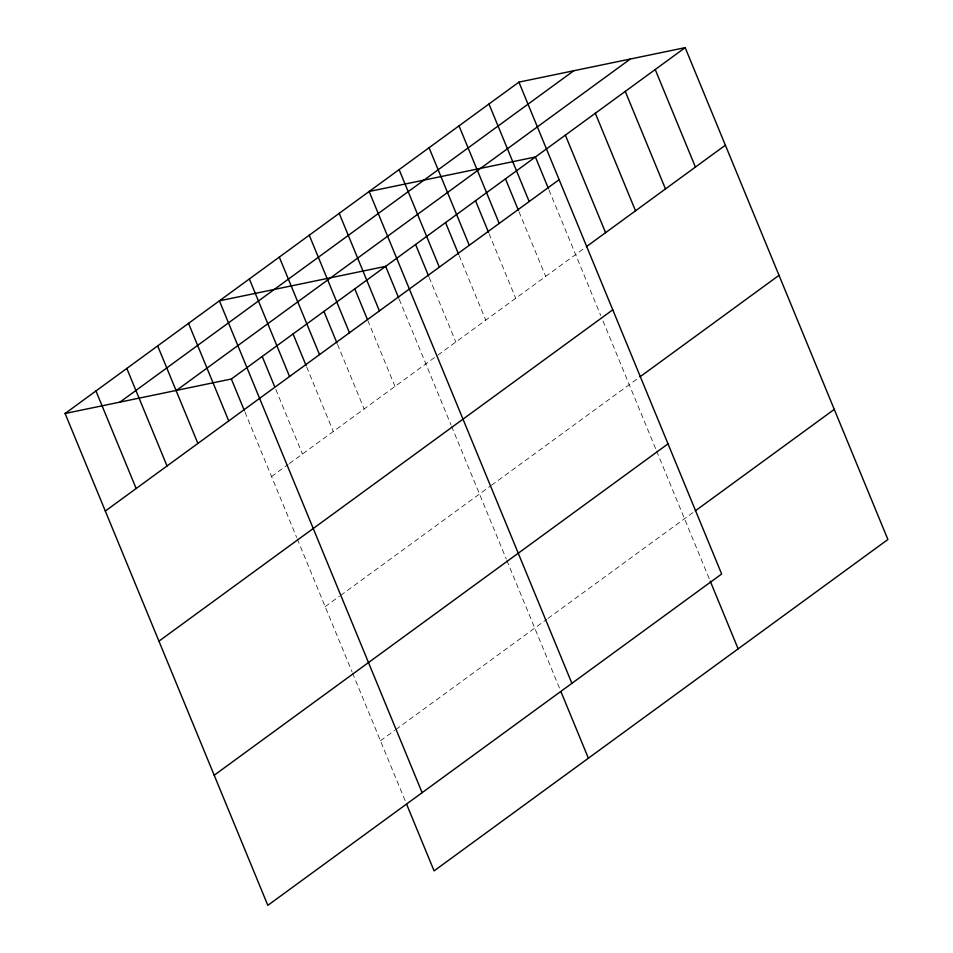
<?xml version="1.0" encoding="UTF-8"?>
<svg xmlns="http://www.w3.org/2000/svg" width="953" height="953" viewBox="0 0 953 953"><rect width="100%" height="100%" fill="white"/><g stroke="black" fill="none" stroke-linecap="round" stroke-linejoin="round"><path stroke-width="0.71" stroke-dasharray="4.76 3.57" d="M271.557 476.56L288.175 464.433M289.367 463.563L436.641 356.029M437.832 355.147L585.202 247.554M325.187 606.68L339.435 596.28M340.614 595.422L490.271 486.149M491.474 485.28L638.832 377.674M380.45 740.755L394.685 730.355M395.876 729.486L546.724 619.343M547.927 618.461L692.891 512.607M548.999 189.981L600.759 315.55M602.999 320.97L656.045 449.673M656.605 451.031L709.651 579.734M519.051 211.84L545.664 276.418M489.103 233.711L515.716 298.289M459.143 255.583L485.756 320.16M429.195 277.454L455.808 342.032M399.236 299.325L450.995 424.895M451.555 426.253L506.281 559.018M506.841 560.376L559.887 689.079M367.81 320.482L394.995 386.43M337.517 344.39L364.141 408.968M306.663 366.929L333.276 431.495M275.798 389.455L302.423 454.033M244.945 411.994L296.693 537.563M297.253 538.91L351.979 671.686M352.539 673.044L405.585 801.747"/><path stroke-width="1.43" d="M518.92 82.125L721.647 573.992L267.829 905.35L65.102 413.495L518.92 82.125L685.171 47.65L887.898 539.505L434.08 870.875L406.705 804.451M119.959 402.118L573.789 70.748M176.484 390.396L630.314 59.026M65.102 413.495L231.353 379.008L685.171 47.65M105.306 511.046L559.125 179.676M586.405 246.672L725.376 145.201M158.937 641.166L612.767 309.796M640.035 376.804L779.018 275.322M214.199 775.23L668.017 443.86M695.297 510.868L834.268 409.385M655.223 69.521L695.428 167.073M625.263 91.393L665.48 188.944M595.315 113.264L635.52 210.816M565.367 135.135L605.572 232.675M548.44 188.599L535.407 156.995L369.156 191.482L571.883 683.337M710.211 581.08L738.134 648.862M488.972 103.996L529.177 201.548M505.459 178.866L518.48 210.47M459.012 125.867L499.229 223.419M475.511 200.738L488.532 232.341M429.064 147.739L469.269 245.29M445.551 222.609L458.584 254.213M399.116 169.61L439.321 267.162M415.603 244.48L428.624 276.084M398.676 297.955L385.655 266.352L219.393 300.826L422.131 792.682M561.007 691.795L588.382 758.207M339.208 213.353L379.413 310.904M354.79 288.878L367.25 319.112M309.26 235.224L349.465 332.776M323.925 311.417L336.957 343.02M279.3 257.096L319.505 354.635M293.071 333.943L306.092 365.547M249.352 278.955L289.557 376.506M262.206 356.482L274.667 386.704M231.353 379.008L244.373 410.612M188.539 323.365L228.744 420.916M157.674 345.891L197.89 443.443M126.82 368.43L167.025 465.981M95.955 390.956L136.16 488.508"/></g></svg>
